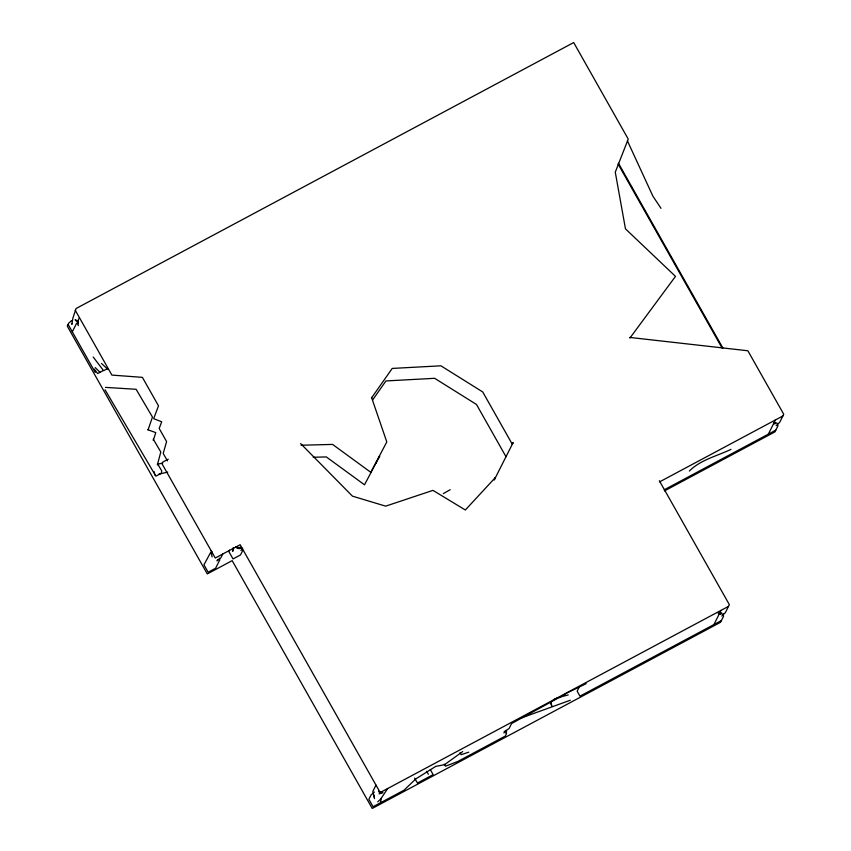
<?xml version="1.0" encoding="UTF-8"?>
<svg xmlns="http://www.w3.org/2000/svg" width="851" height="851" viewBox="0 0 851 851"><rect width="100%" height="100%" fill="white"/><g stroke="black" fill="none" stroke-linecap="round" stroke-linejoin="round"><path stroke-width="1.28" d="M233.174 547.757L232.557 551.459L233.663 548.938M212.335 552.022L211.888 553.703L211.059 550.586M157.35 464.869L160.818 452.009L153.286 439.212M629.889 338.092L675.492 276.384L625.474 228.855L615.273 172.179L628.24 139.085L573.691 42.55L76.079 308.509L72.867 318.2L71.835 324.38L72.25 323.401M148.095 429.776L152.457 417.054L136.117 389.29L105.503 387.386M153.244 440.499L155.776 432.616L147.691 429.691M217.601 559.618L217.016 560.915L220.845 557.799L222.728 554.033M72.314 331.858L76.569 323.359L78.069 322.327M78.462 323.72L77.537 321.423L79.43 317.646M229.504 550.15L228.823 551.501L233.025 558.937L240.493 554.948L242.652 550.64L242.163 548.033M378.833 457.849L379.684 456.147L375.77 463.508M494.569 479.187L495.42 477.475L465.348 509.994L432.957 490.378L385.663 506.154L352.442 496.144L300.626 443.562M375.982 785.101L372.866 791.334L374.536 798.61M380.535 802.759L381.163 798.312M505.888 733.211L506.622 731.732M506.547 733.583L505.303 736.072L457.732 761.496L445.488 766.187L444.36 764.209M552.022 706.511L550.586 701.852M579.425 686.672L577.148 691.214L579.946 696.171L721.393 620.581M768.336 434.159L775.452 419.947M713.925 624.56L721.042 610.358M494.218 480.049L513.142 442.552L512.291 444.254L482.74 391.96L440.903 365.813L392.226 368.43L371.43 398.087M376.631 461.795L364.515 484.815L326.305 456.923L313.189 457.264M78.398 321.678L77.409 323.423L78.398 325.635M387.652 788.547L380.812 798.929L377.738 801.876M372.6 400.002L385.96 380.94L434.648 378.312L476.486 404.47L506.026 456.753M379.089 793.845L382.982 792.76M240.886 550.406L242.684 548.682M776.165 425.649L779.771 422.202L783.739 414.267L747.869 350.772L629.953 337.443M721.786 616.039L725.382 612.603L729.36 604.657L659.344 480.751M689.353 471.029C700.852 459.583 716.882 456.179 730.988 449.36M374.387 792.036L371.025 795.004L368.866 799.312L373.068 806.748L404.097 790.164L415.703 778.984L435.776 766.368L444.467 764.719L462.71 751.561M71.527 320.667L68.793 323.072L67.261 326.124L207.293 573.936L232.174 560.639L372.217 808.45L720.542 622.283L723.552 616.273L723.063 613.667M503.856 732.913L506.632 730.786M504.164 731.637L509.058 728.573L511.568 723.563L559.66 697.235M559.447 697.671L567.043 692.927L586.201 683.672M443.318 493.612L450.19 489.708M102.62 370.898L97.642 373.557L94.301 369.057M107.588 368.568L103.609 370.696L93.195 357.016M168.264 459.157L162.849 462.05L161.998 463.763L215.26 558.022L240.142 544.725L380.184 792.536L728.509 606.369M210.463 552.81L203.942 564.798L208.144 572.234L215.611 568.245L219.824 559.83L219.196 558.107M659.653 481.836L782.888 415.969M664.237 489.793L775.772 430.18M664.471 490.921L774.921 431.882L777.931 425.872L777.442 423.277M553.427 699.65L558.065 697.533M773.538 423.724L776.091 422.66L773.655 423.117M719.159 614.114L721.712 613.05L718.138 613.199M240.748 548.118L239.28 548.65L236.982 548.076L235.78 546.874L238.716 548.161M774.559 423.883L776.038 423.351M720.18 614.284L721.648 613.741M520.397 718.287L570.33 700.235M468.773 752.167L461.136 754.699L460.008 752.72M559.341 697.214L568.266 694.948M157.531 464.252L162.669 463.05M158.797 474.167L167.753 472.092M301.084 445.233L332.571 444.413L370.781 472.305L386.801 441.935L371.547 397.438M380.237 791.749L381.993 792.217L379.94 793.015L378.472 791.281M77.654 320.806L76.526 320.487L77.547 321.401M78.005 321.082L75.069 319.795L76.271 320.997M101.46 363.441L107.503 369.047M95.227 367.568L100.227 372.515M660.993 208.325L652.877 196.134L627.389 140.798M157.478 463.657L161.743 470.901L161.275 473.284L155.871 476.177L105.035 389.769M618.454 163.254L722.871 348.027M618.081 163.988L722.02 347.91M430.361 769.666L433.159 774.623L417.426 783.037L414.628 778.08M426.67 771.293L428.351 774.261M167.402 460.87L163.201 453.434L166.605 441.584L159.18 428.457L161.701 421.766L153.669 418.692L158.499 405.853L142.394 377.355L111.885 375.089L75.228 310.211M68.112 324.422L95.238 372.43M550.374 702.288L551.608 705.458M212.122 556.905L211.112 552.48M154.042 471.55L154.956 475.06M373.78 795.015L374.291 797.408M240.812 547.427L238.259 548.48L237.238 547.565L240.812 547.427"/></g></svg>
